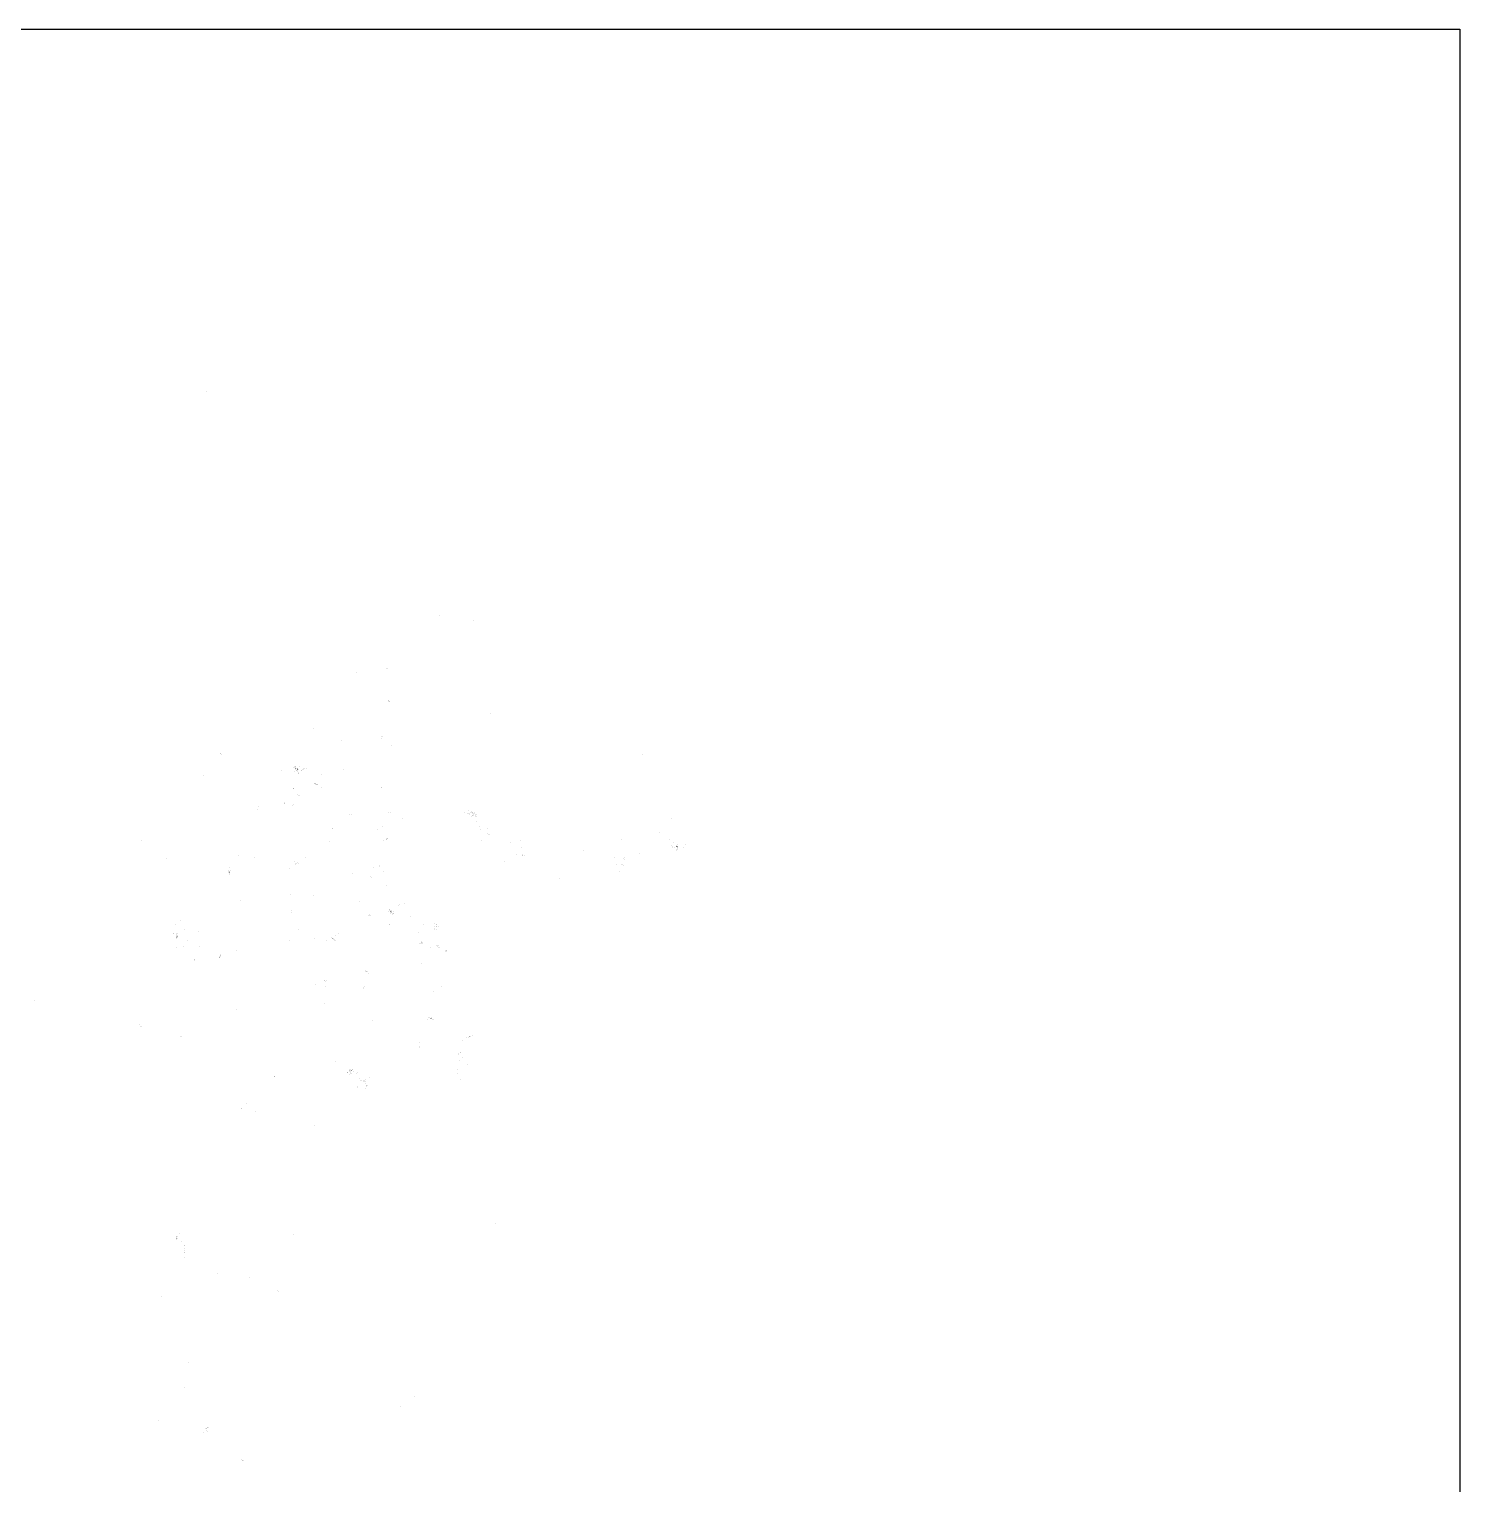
# Model space of a CAD drawing. Header units: millimetres. Extents: x -17065105 to 17100207, y -8720517 to 8710765.
# Drawn here: x 8531622 to 17100207, y 116 to 8710765 of the extents above; entities that cross this region are included whole.
import ezdxf

# ---------------------------------------------------------------- set-up
doc = ezdxf.new("R2010")
doc.units = ezdxf.units.MM
doc.header["$PDMODE"] = 33
doc.header["$PDSIZE"] = -1
doc.layers.add('2020', color=6, linetype='Continuous')
doc.layers.add('ImageBW', color=255, linetype='Continuous')
picture_1 = doc.add_image_def('image1.jpg', size_in_pixel=(2058, 1050))

msp = doc.modelspace()

# ---------------------------------------------------------------- linework, layer by layer
at = {"layer": '2020'}
for p in [(9594731, 6539512), (10987082, 5201974), (11192580, 5168127), (11192580, 5168127), (11192580, 5168127), (10672843, 4882352), (10677735, 4881563), (10677735, 4881563), (10677735, 4881563), (10491843, 4857767), (10682564, 4690122), (10684591, 4688146), (10684591, 4688146), (10684591, 4688146), (10684591, 4688146), (10684591, 4688146), (10686886, 4687733), (10686930, 4687692), (10686930, 4687692), (10690173, 4685875), (10692922, 4683529), (10692922, 4683529), (10692922, 4683529), (11293141, 4611795), (11293141, 4611795), (10232817, 4523070), (10232817, 4523070), (10233274, 4522241), (10402001, 4450059), (10642760, 4474075), (10642760, 4474075), (10642760, 4474075), (10642760, 4474075), (10642760, 4474075), (10642760, 4474075), (10642760, 4474075), (10643056, 4462296), (10645926, 4473157), (10645926, 4473157), (10645926, 4473157), (10645926, 4473157), (10645926, 4473157), (10645926, 4473157), (10645926, 4473157), (10645926, 4473157), (10645926, 4473157), (10645926, 4473157), (10645926, 4473157), (10645926, 4473157), (10645926, 4473157), (10645926, 4473157), (10645926, 4473157), (10645926, 4473157), (10645926, 4473157), (10645926, 4473157), (10645926, 4473157), (10645926, 4473157), (10645926, 4473157), (10645926, 4473157), (10645926, 4473157), (10645926, 4473157), (10645926, 4473157), (10645926, 4473157), (10645926, 4473157), (10645926, 4473157), (10645926, 4473157), (10645926, 4473157), (10645926, 4473157), (10645926, 4473157), (10645926, 4473157), (10645926, 4473157), (10645926, 4473157), (10645926, 4473157), (10645926, 4473157), (10645926, 4473157), (10645926, 4473157), (10645926, 4473157), (10645926, 4473157), (10645926, 4473157), (10645926, 4473157), (10645926, 4473157), (10645926, 4473157), (10645926, 4473157), (10645926, 4473157), (10645926, 4473157), (10645926, 4473157), (10645926, 4473157), (10645926, 4473157), (10645926, 4473157), (10645926, 4473157), (10645926, 4473157), (10645926, 4473157), (10645926, 4473157), (10645926, 4473157), (10645926, 4473157), (10645926, 4473157), (10645926, 4473157), (10645926, 4473157), (10645926, 4473157), (10645926, 4473157), (10645926, 4473157), (10645926, 4473157), (10645926, 4473157), (10645926, 4473157), (10645926, 4473157), (10645926, 4473157), (9679624, 4375576), (9680110, 4371382), (9681721, 4369877), (10704534, 4420496), (10704534, 4420496), (12202186, 4369899), (10042584, 4273246), (10042584, 4273246), (10042584, 4273246), (10117266, 4292455), (10117266, 4292455), (10121317, 4295471), (10121317, 4295471), (10121317, 4295471), (10121317, 4295471), (10123697, 4289120), (10123697, 4289120), (10124287, 4275087), (10125198, 4284402), (10126220, 4293551), (10126233, 4293579), (10126233, 4293579), (10127035, 4292435), (10128114, 4280715), (10128114, 4280715), (10128114, 4280715), (10128114, 4280715), (10128114, 4280715), (10128114, 4280715), (10128114, 4280715), (10128114, 4280715), (10128114, 4280715), (10128114, 4280715), (10128114, 4280715), (10128114, 4280715), (10128114, 4280715), (10128114, 4280715), (10128114, 4280715), (10128114, 4280715), (10128114, 4280715), (10128114, 4280715), (10128114, 4280715), (10128114, 4280715), (10128114, 4280715), (10128114, 4280715), (10128114, 4280715), (10128114, 4280715), (10128226, 4282638), (10128703, 4285050), (10129577, 4285083), (10129577, 4285083), (10130019, 4296632), (10130296, 4270951), (10131621, 4274483), (10131783, 4270888), (10132452, 4281066), (10136262, 4281102), (10136262, 4281102), (10136262, 4281102), (10136462, 4275650), (10136462, 4275650), (10136462, 4275650), (10136462, 4275650), (10136462, 4275650), (10136462, 4275650), (10136462, 4275650), (10136462, 4275650), (10136462, 4275650), (10136462, 4275650), (10136462, 4275650), (10136488, 4275619), (10136488, 4275619), (10136488, 4275619), (10136488, 4275619), (10136488, 4275619), (10136488, 4275619), (10136665, 4276925), (10137049, 4275957), (10137049, 4275957), (10137049, 4275957), (10137049, 4275957), (10137049, 4275957), (10137049, 4275957), (10137049, 4275957), (10137049, 4275957), (10137049, 4275957), (10137049, 4275957), (10137049, 4275957), (10137049, 4275957), (10137049, 4275957), (10137049, 4275957), (10137049, 4275957), (10137049, 4275957), (10137049, 4275957), (10137049, 4275957), (10137049, 4275957), (10137049, 4275957), (10137049, 4275957), (10137049, 4275957), (10137049, 4275957), (10137049, 4275957), (10137049, 4275957), (10137049, 4275957), (10137049, 4275957), (10137049, 4275957), (10137049, 4275957), (10137049, 4275957), (10137049, 4275957), (10137049, 4275957), (10137049, 4275957), (10137049, 4275957), (10137049, 4275957), (10137049, 4275957), (10137049, 4275957), (10137049, 4275957), (10137049, 4275957), (10137049, 4275957), (10137049, 4275957), (10137049, 4275957), (10137049, 4275957), (10137049, 4275957), (10137049, 4275957), (10137049, 4275957), (10137049, 4275957), (10137049, 4275957), (10137049, 4275957), (10137049, 4275957), (10137049, 4275957), (10137109, 4282637), (10137564, 4277417), (10137564, 4277417), (10137564, 4277417), (10137564, 4277417), (10137564, 4277417), (10137564, 4277417), (10137564, 4277417), (10137564, 4277417), (10137564, 4277417), (10137564, 4277417), (10137564, 4277417), (10137564, 4277417), (10137564, 4277417), (10137564, 4277417), (10137564, 4277417), (10137564, 4277417), (10137564, 4277417), (10137564, 4277417), (10137564, 4277417), (10137564, 4277417), (10137564, 4277417), (10137564, 4277417), (10137564, 4277417), (10137564, 4277417), (10137564, 4277417), (10137564, 4277417), (10137564, 4277417), (10137564, 4277417), (10137564, 4277417), (10137564, 4277417), (10137564, 4277417), (10137564, 4277417), (10137564, 4277417), (10137564, 4277417), (10137564, 4277417), (10137564, 4277417), (10137564, 4277417), (10137564, 4277417), (10137564, 4277417), (10137564, 4277417), (10137564, 4277417), (10137564, 4277417), (10137564, 4277417), (10137564, 4277417), (10137564, 4277417), (10137564, 4277417), (10137564, 4277417), (10137564, 4277417), (10137564, 4277417), (10137564, 4277417), (10137564, 4277417), (10137564, 4277417), (10137564, 4277417), (10137564, 4277417), (10137564, 4277417), (10137564, 4277417), (10137564, 4277417), (10137564, 4277417), (10137564, 4277417), (10137564, 4277417), (10137564, 4277417), (10137564, 4277417), (10137564, 4277417), (10137564, 4277417), (10137564, 4277417), (10137564, 4277417), (10137564, 4277417), (10137564, 4277417), (10137564, 4277417), (10137564, 4277417), (10137653, 4275593), (10137653, 4275593), (10137653, 4275593), (10137653, 4275593), (10137653, 4275593), (10137653, 4275593), (10137653, 4275593), (10137653, 4275593), (10137653, 4275593), (10137653, 4275593), (10137653, 4275593), (10137653, 4275593), (10137653, 4275593), (10137653, 4275593), (10137653, 4275593), (10137653, 4275593), (10137653, 4275593), (10137653, 4275593), (10137653, 4275593), (10137653, 4275593), (10137653, 4275593), (10137653, 4275593), (10137653, 4275593), (10137653, 4275593), (10137653, 4275593), (10137653, 4275593), (10137653, 4275593), (10137653, 4275593), (10137653, 4275593), (10137653, 4275593), (10137653, 4275593), (10137653, 4275593), (10137653, 4275593), (10137653, 4275593), (10137653, 4275593), (10137653, 4275593), (10137653, 4275593), (10137653, 4275593), (10137653, 4275593), (10137653, 4275593), (10137653, 4275593), (10137653, 4275593), (10137653, 4275593), (10137653, 4275593), (10137653, 4275593), (10137653, 4275593), (10137653, 4275593), (10137653, 4275593), (10137653, 4275593), (10137653, 4275593), (10137653, 4275593), (10137653, 4275593), (10137653, 4275593), (10137653, 4275593), (10137653, 4275593), (10137653, 4275593), (10137653, 4275593), (10137653, 4275593), (10137653, 4275593), (10137653, 4275593), (10137653, 4275593), (10137653, 4275593), (10137653, 4275593), (10137653, 4275593), (10137653, 4275593), (10137653, 4275593), (10137653, 4275593), (10137653, 4275593), (10137653, 4275593), (10137653, 4275593), (10137653, 4275593), (10137653, 4275593), (10137653, 4275593), (10137653, 4275593), (10137653, 4275593), (10137653, 4275593), (10137653, 4275593), (10137653, 4275593), (10137653, 4275593), (10137653, 4275593), (10137653, 4275593), (10137653, 4275593), (10137653, 4275593), (10137653, 4275593), (10137653, 4275593), (10137653, 4275593), (10137653, 4275593), (10137653, 4275593), (10137653, 4275593), (10137653, 4275593), (10137653, 4275593), (10137653, 4275593), (10137653, 4275593), (10137653, 4275593), (10137653, 4275593), (10137653, 4275593), (10137653, 4275593), (10137653, 4275593), (10137653, 4275593), (10137653, 4275593), (10137653, 4275593), (10137653, 4275593), (10137653, 4275593), (10137653, 4275593), (10137653, 4275593), (10137653, 4275593), (10137653, 4275593), (10137653, 4275593), (10137653, 4275593), (10137653, 4275593), (10137653, 4275593), (10137653, 4275593), (10137653, 4275593), (10137653, 4275593), (10137653, 4275593), (10137653, 4275593), (10137653, 4275593), (10137653, 4275593), (10137653, 4275593), (10137653, 4275593), (10137653, 4275593), (10137653, 4275593), (10138096, 4277425), (10138096, 4277425), (10139880, 4278847), (10140065, 4282107), (10140100, 4273906), (10140100, 4273906), (10141133, 4268555), (10141398, 4275597), (10142719, 4276627), (10142719, 4276627), (10142719, 4276627), (10150882, 4298333), (10161144, 4274137), (10161144, 4274137), (10164683, 4270764), (10164683, 4270764), (10164683, 4270764), (10167728, 4279302), (10167728, 4279302), (10167728, 4279302), (10173485, 4279055), (10173485, 4279055), (10173485, 4279055), (10173485, 4279055), (10173485, 4279055), (10173485, 4279055), (10173485, 4279055), (10173487, 4279055), (10173487, 4279055), (10173487, 4279055), (10173487, 4279055), (10173487, 4279055), (10173487, 4279055), (10173487, 4279055), (10175384, 4284870), (10183414, 4285201), (10193802, 4283551), (10193802, 4283551), (10416248, 4279555), (9576500, 4239807), (10123857, 4263798), (10142775, 4256845), (10142775, 4256845), (10143643, 4255984), (10143643, 4255984), (10143643, 4255984), (10147978, 4251482), (10147978, 4251482), (10239535, 4191504), (10243732, 4191592), (10243732, 4191592), (10243732, 4191592), (10244106, 4192807), (10245450, 4193022), (10245450, 4193022), (10245450, 4193022), (10245450, 4193022), (10245450, 4193022), (10245450, 4193022), (10245450, 4193022), (10245450, 4193022), (10245450, 4193022), (10245450, 4193022), (10245450, 4193022), (10245450, 4193022), (10245450, 4193022), (10245450, 4193022), (10245450, 4193022), (10245450, 4193022), (10245450, 4193022), (10245450, 4193022), (10246062, 4189599), (10246144, 4193259), (10246144, 4193259), (10246144, 4193259), (10246144, 4193259), (10246144, 4193259), (10246144, 4193259), (10246144, 4193259), (10246144, 4193259), (10246144, 4193259), (10246144, 4193259), (10246144, 4193259), (10246144, 4193259), (10246144, 4193259), (10247161, 4189943), (10247161, 4189943), (10250056, 4186810), (10250749, 4190549), (10257614, 4185238), (10258525, 4184875), (10280952, 4247962), (10113132, 4165996), (10113132, 4165996), (10113132, 4165996), (10113132, 4165996), (10113573, 4162240), (10116225, 4164379), (10116225, 4164379), (10140925, 4129822), (10140925, 4129822), (10143447, 4124232), (10143447, 4124232), (10151870, 4120836), (10280141, 4168896), (10641124, 4171924), (10641124, 4171924), (10643382, 4167761), (10643382, 4167761), (10643382, 4167761), (10643382, 4167761), (10643382, 4167761), (10643382, 4167761), (10643382, 4167761), (10643382, 4167761), (10643382, 4167761), (10643382, 4167761), (10643382, 4167761), (10643382, 4167761), (10643382, 4167761), (10643382, 4167761), (10643382, 4167761), (10643382, 4167761), (10643382, 4167761), (10643382, 4167761), (10643382, 4167761), (10643382, 4167761), (10643382, 4167761), (10643382, 4167761), (10643382, 4167761), (10643382, 4167761), (10643382, 4167761), (10643382, 4167761), (10644960, 4168497), (10644960, 4168497), (10644960, 4168497), (9900381, 4040080), (9900381, 4040080), (9902962, 4053103), (9902962, 4053103), (9902962, 4053103), (9902962, 4053103), (10059562, 4078975), (10060363, 4076023), (10060805, 4075308), (10063026, 4074168), (10063026, 4074168), (10063026, 4074168), (10063026, 4074168), (10063026, 4074168), (10063026, 4074168), (10063026, 4074168), (10063026, 4074168), (10063026, 4074168), (10063026, 4074168), (10063026, 4074168), (10063026, 4074168), (10063026, 4074168), (10063026, 4074168), (10063026, 4074168), (10063026, 4074168), (10063026, 4074168), (10063026, 4074168), (10063026, 4074168), (10063026, 4074168), (10063026, 4074168), (10108647, 4063015), (10113756, 4065527), (10451478, 4009831), (10451478, 4009831), (10451478, 4009831), (10460299, 4008211), (10460299, 4008211), (10460299, 4008211), (10681379, 4022245), (10681379, 4022245), (10681379, 4022245), (10695768, 4019014), (11137119, 4018965), (11158705, 4012509), (11158705, 4012509), (11158705, 4012509), (11158705, 4012509), (11158705, 4012509), (11161714, 4011623), (11164945, 4031298), (11164945, 4031298), (11169041, 4015821), (11169520, 4010336), (11175617, 4020062), (11180715, 4017305), (11180715, 4017305), (11183939, 4026110), (11183939, 4026110), (11183939, 4026110), (11183939, 4026110), (11183939, 4026110), (11183939, 4026110), (11183939, 4026110), (11183939, 4026110), (11186220, 4022029), (11186220, 4022029), (11186220, 4022029), (11186220, 4022029), (11186220, 4022029), (11186220, 4022029), (11186220, 4022029), (11186220, 4022029), (11186220, 4022029), (11186220, 4022029), (11186220, 4022029), (11186220, 4022029), (11186220, 4022029), (11186220, 4022029), (11186220, 4022029), (11186220, 4022029), (11186220, 4022029), (11186220, 4022029), (11186220, 4022029), (11186220, 4022029), (11186220, 4022029), (11186220, 4022029), (11186220, 4022029), (11186220, 4022029), (11186220, 4022029), (11186220, 4022029), (11186220, 4022029), (11186220, 4022029), (11186220, 4022029), (11186220, 4022029), (11186220, 4022029), (11186220, 4022029), (11186220, 4022029), (11186220, 4022029), (11186220, 4022029), (11186220, 4022029), (11186220, 4022029), (11186220, 4022029), (11186220, 4022029), (11186220, 4022029), (11186220, 4022029), (11186220, 4022029), (11186220, 4022029), (11186220, 4022029), (11186220, 4022029), (11186220, 4022029), (11186220, 4022029), (11186220, 4022029), (11187231, 4018872), (11187231, 4018872), (11187981, 4016608), (11187981, 4016608), (11187981, 4016608), (11187981, 4016608), (11188004, 4016597), (11188004, 4016597), (11188004, 4016597), (11188004, 4016597), (11188004, 4016597), (11188004, 4016597), (11188004, 4016597), (11188004, 4016597), (11188004, 4016597), (11188004, 4016597), (11188004, 4016597), (11188004, 4016597), (11188004, 4016597), (11188004, 4016597), (11188004, 4016597), (11188004, 4016597), (11188004, 4016597), (11188004, 4016597), (11190239, 4014573), (11192606, 4007920), (11197415, 4011336), (11197415, 4011336), (11199043, 4019041), (11206067, 4008703), (11206067, 4008703), (11206067, 4008703), (11208677, 4008124), (10347013, 3926355), (10347013, 3926355), (10347013, 3926355), (10347013, 3926355), (10347013, 3926355), (10347013, 3926355), (10347013, 3926355), (10347013, 3926355), (10347013, 3926355), (10347013, 3926355), (10347013, 3926355), (10347013, 3926355), (10347013, 3926355), (10347013, 3926355), (10347013, 3926355), (10347013, 3926355), (10347013, 3926355), (10347013, 3926355), (10347013, 3926355), (10347013, 3926355), (10347013, 3926355), (10347426, 3924753), (10646858, 3937258), (10769118, 3982982), (11182761, 3996291), (11182761, 3996291), (11189794, 4003683), (11189947, 4000713), (11192348, 4004358), (11203179, 3997307), (11204882, 4004388), (11208730, 3965463), (11209345, 3998335), (11209345, 3998335), (11209345, 3998335), (11209345, 3998335), (11209345, 3998335), (11209345, 3998335), (11209345, 3998335), (11209345, 3998335), (11209345, 3998335), (11209345, 3998335), (11209345, 3998335), (11209345, 3998335), (11209345, 3998335), (11209345, 3998335), (11209345, 3998335), (11209345, 3998335), (11209345, 3998335), (11209345, 3998335), (11209345, 3998335), (11209345, 3998335), (11209345, 3998335), (11209345, 3998335), (11226822, 3937323), (11276923, 3921362), (12381077, 3982932), (9204305, 3854466), (10332513, 3844431), (10332513, 3844431), (10616832, 3918358), (10655096, 3854021), (10669778, 3860456), (10672716, 3861509), (10672716, 3861509), (10674531, 3861000), (10678211, 3865536), (10680186, 3863616), (10680186, 3863616), (10680186, 3863616), (10680186, 3863616), (11232743, 3918467), (11239266, 3849648), (11278722, 3893484), (11281582, 3890321), (11288109, 3887167), (11413039, 3837709), (11472440, 3855389), (12078556, 3861113), (12306543, 3898342), (12366567, 3861200), (12391661, 3842015), (12391661, 3842015), (12391661, 3842015), (9783780, 3762924), (9882637, 3750488), (10188839, 3747756), (10188839, 3747756), (10188839, 3747756), (10188839, 3747756), (10188839, 3747756), (10188839, 3747756), (10188839, 3747756), (10188839, 3747756), (10188839, 3747756), (11450719, 3766768), (11483413, 3809369), (11485065, 3761560), (11485997, 3769645), (11488595, 3762509), (11497353, 3761002), (11854057, 3790298), (12039584, 3750539), (12089795, 3745634), (12098200, 3748308), (12184542, 3776864), (12376854, 3821542), (12384135, 3816496), (12384211, 3812334), (12385279, 3813412), (12394240, 3810206), (12405976, 3818192), (12405976, 3818192), (12405976, 3818192), (12405976, 3818192), (12405976, 3818192), (12405976, 3818192), (12405976, 3818192), (12405976, 3818192), (12405976, 3818192), (12405976, 3818192), (12405976, 3818192), (12405976, 3818192), (12405976, 3818192), (12405976, 3818192), (12405976, 3818192), (12405976, 3818192), (12405976, 3818192), (12405976, 3818192), (12405976, 3818192), (12405976, 3818192), (12405976, 3818192), (12405976, 3818192), (12407267, 3793547), (12407267, 3793547), (12408688, 3814558), (12408865, 3818489), (12409119, 3814865), (12409293, 3800868), (12409963, 3818876), (12409963, 3818876), (12409963, 3818876), (12409963, 3818876), (12409963, 3818876), (12409963, 3818876), (12409963, 3818876), (12409963, 3818876), (12409963, 3818876), (12409963, 3818876), (12409963, 3818876), (12409963, 3818876), (12409963, 3818876), (12409963, 3818876), (12409963, 3818876), (12409963, 3818876), (12409963, 3818876), (12409963, 3818876), (12409963, 3818876), (12409963, 3818876), (12409963, 3818876), (12409963, 3818876), (12409963, 3818876), (12409963, 3818876), (12409963, 3818876), (12409963, 3818876), (12409963, 3818876), (12409963, 3818876), (12409963, 3818876), (12409963, 3818876), (12409963, 3818876), (12409963, 3818876), (12409963, 3818876), (12409963, 3818876), (12409963, 3818876), (12409963, 3818876), (12410842, 3816529), (12411274, 3824020), (12411688, 3817649), (12411688, 3817649), (12411688, 3817649), (12411688, 3817649), (12411688, 3817649), (12411688, 3817649), (12411688, 3817649), (12412508, 3818066), (12412508, 3818066), (12412508, 3818066), (12412508, 3818066), (12412965, 3818275), (12412965, 3818275), (12412965, 3818275), (12412965, 3818275), (12412965, 3818275), (12412965, 3818275), (12412965, 3818275), (12412965, 3818275), (12412965, 3818275), (12412965, 3818275), (12412965, 3818275), (12412965, 3818275), (12412965, 3818275), (12412965, 3818275), (12412965, 3818275), (12412965, 3818275), (12413063, 3815632), (12413063, 3815632), (12413063, 3815632), (12413063, 3815632), (12413697, 3815271), (12413802, 3818336), (12414426, 3810678), (12414426, 3810678), (12414426, 3810678), (12414426, 3810678), (12414765, 3827860), (12415229, 3801112), (12416467, 3806616), (12416467, 3806616), (12416467, 3806616), (12416668, 3806593), (12416668, 3806593), (12416668, 3806593), (12416875, 3810587), (12450094, 3809772), (12463276, 3826423), (9351650, 3743318), (9725089, 3672682), (9725397, 3660558), (9725397, 3660558), (9725397, 3660558), (9725397, 3660558), (9725397, 3660558), (9725397, 3660558), (9725397, 3660558), (9726599, 3669268), (9726599, 3669268), (9726599, 3669268), (9728870, 3664091), (9728870, 3664091), (9728870, 3664091), (9728870, 3664091), (9730386, 3663263), (9730386, 3663263), (9730386, 3663263), (9730386, 3663263), (9730386, 3663263), (9730386, 3663263), (9730386, 3663263), (9730386, 3663263), (9730386, 3663263), (9730386, 3663263), (9730386, 3663263), (9730386, 3663263), (9730386, 3663263), (9730386, 3663263), (9730386, 3663263), (9730386, 3663263), (9730386, 3663263), (9730386, 3663263), (9730386, 3663263), (9730505, 3659602), (9730505, 3659602), (9730505, 3659602), (9730505, 3659602), (9730505, 3659602), (9731508, 3663983), (9732068, 3663791), (9732258, 3665877), (9732698, 3662943), (9732698, 3662943), (9732698, 3662943), (9732698, 3662943), (9732698, 3662943), (9732698, 3662943), (9732698, 3662943), (9732698, 3662943), (9732698, 3662943), (9732924, 3690235), (9733324, 3662940), (9733324, 3662940), (9733324, 3662940), (9733324, 3662940), (9736416, 3672268), (10090778, 3684311), (10090778, 3684311), (10090778, 3684311), (10090778, 3684311), (10090778, 3684311), (10090778, 3684311), (10118093, 3724821), (10118093, 3724821), (10124503, 3709112), (10124503, 3709112), (10124503, 3709112), (10124503, 3709112), (10124503, 3709112), (10124503, 3709112), (10124503, 3709112), (10124503, 3709112), (10129038, 3716096), (10135812, 3715324), (10135812, 3715324), (10135812, 3715324), (10135812, 3715324), (10135812, 3715324), (10135812, 3715324), (10135812, 3715324), (10135812, 3715324), (10135812, 3715324), (10135812, 3715324), (10135812, 3715324), (10135812, 3715324), (10135812, 3715324), (10138190, 3718715), (10138190, 3718715), (10143494, 3713497), (10596070, 3691577), (10632543, 3699682), (10632625, 3700818), (10652007, 3667105), (10652007, 3667105), (11380392, 3724881), (12050936, 3710142), (12064950, 3668471), (12081891, 3711103), (12084785, 3707746), (12084785, 3707746), (12084785, 3707746), (12084785, 3707746), (12084785, 3707746), (12084785, 3707746), (12084785, 3707746), (12084785, 3707746), (12084785, 3707746), (12084785, 3707746), (12084785, 3707746), (12084785, 3707746), (12089050, 3699904), (12098372, 3737268), (9730296, 3651191), (9730296, 3651191), (9733432, 3656063), (9733432, 3656063), (9733432, 3656063), (10468628, 3654890), (10468628, 3654890), (10468628, 3654890), (10468628, 3654890), (10468628, 3654890), (10468628, 3654890), (10468628, 3654890), (10468628, 3654890), (10578970, 3634944), (10578970, 3634944), (10583172, 3629768), (10674136, 3582247), (11706736, 3622906), (11706736, 3622906), (11706736, 3622906), (11706736, 3622906), (11706736, 3622906), (9797389, 3495746), (10099732, 3526949), (10099732, 3526949), (10099732, 3526949), (10235800, 3525554), (10510408, 3488075), (10101344, 3431796), (10101627, 3422656), (10566994, 3401097), (10568739, 3408657), (10568763, 3408696), (10568763, 3408696), (10568763, 3408696), (10571722, 3404895), (10571722, 3404895), (10571722, 3404895), (10571722, 3404895), (10571722, 3404895), (10571722, 3404895), (10571722, 3404895), (10571722, 3404895), (10574784, 3400776), (10574784, 3400776), (10684762, 3427890), (10684762, 3427890), (10684762, 3427890), (10688478, 3437205), (10688478, 3437205), (10689340, 3433517), (10691532, 3438271), (10696076, 3424645), (10696216, 3422754), (10696425, 3417044), (10696425, 3417044), (10696768, 3428039), (10697266, 3428662), (10697266, 3428662), (10697266, 3428662), (10697266, 3428662), (10697266, 3428662), (10697266, 3428662), (10697266, 3428662), (10697266, 3428662), (10697266, 3428662), (10697266, 3428662), (10697266, 3428662), (10697266, 3428662), (10697266, 3428662), (10697266, 3428662), (10697266, 3428662), (10697266, 3428662), (10697266, 3428662), (10697266, 3428662), (10697266, 3428662), (10697947, 3432392), (10698164, 3428167), (10698164, 3428167), (10698164, 3428167), (10698164, 3428167), (10698164, 3428167), (10698164, 3428167), (10698164, 3428167), (10698164, 3428167), (10698164, 3428167), (10698164, 3428167), (10698164, 3428167), (10698164, 3428167), (10698164, 3428167), (10698164, 3428167), (10698164, 3428167), (10698164, 3428167), (10698164, 3428167), (10698164, 3428167), (10698991, 3424905), (10699256, 3433209), (10699344, 3426475), (10699344, 3426475), (10699344, 3426475), (10699344, 3426475), (10699344, 3426475), (10699344, 3426475), (10699344, 3426475), (10699344, 3426475), (10699344, 3426475), (10699344, 3426475), (10699344, 3426475), (10699344, 3426475), (10699344, 3426475), (10699344, 3426475), (10699344, 3426475), (10699344, 3426475), (10699344, 3426475), (10699344, 3426475), (10699344, 3426475), (10699344, 3426475), (10699344, 3426475), (10699344, 3426475), (10699344, 3426475), (10699344, 3426475), (10699344, 3426475), (10699344, 3426475), (10699344, 3426475), (10699344, 3426475), (10699344, 3426475), (10699344, 3426475), (10699344, 3426475), (10699344, 3426475), (10699344, 3426475), (10699344, 3426475), (10699344, 3426475), (10699344, 3426475), (10699344, 3426475), (10699344, 3426475), (10699344, 3426475), (10699344, 3426475), (10699344, 3426475), (10699344, 3426475), (10699344, 3426475), (10699344, 3426475), (10699344, 3426475), (10699344, 3426475), (10699344, 3426475), (10699344, 3426475), (10699344, 3426475), (10699344, 3426475), (10699344, 3426475), (10699344, 3426475), (10699344, 3426475), (10699344, 3426475), (10699344, 3426475), (10699344, 3426475), (10699344, 3426475), (10699344, 3426475), (10699344, 3426475), (10699344, 3426475), (10699344, 3426475), (10699344, 3426475), (10699344, 3426475), (10699344, 3426475), (10699344, 3426475), (10699344, 3426475), (10699344, 3426475), (10699344, 3426475), (10699344, 3426475), (10699344, 3426475), (10699344, 3426475), (10699344, 3426475), (10699344, 3426475), (10699344, 3426475), (10699344, 3426475), (10699344, 3426475), (10699344, 3426475), (10699344, 3426475), (10699344, 3426475), (10699344, 3426475), (10699344, 3426475), (10699344, 3426475), (10699344, 3426475), (10699344, 3426475), (10699344, 3426475), (10699344, 3426475), (10699344, 3426475), (10699344, 3426475), (10699344, 3426475), (10699344, 3426475), (10699344, 3426475), (10699344, 3426475), (10700425, 3426793), (10700959, 3420669), (10700959, 3420669), (10701061, 3421121), (10703082, 3421654), (10705150, 3414944), (10705150, 3414944), (10706465, 3412125), (10706465, 3412125), (10711430, 3427492), (10711656, 3416933), (10711656, 3416933), (10711656, 3416933), (10716333, 3415886), (10744453, 3463943), (10748772, 3466696), (10782064, 3473193), (10782064, 3473193), (10816229, 3397733), (10816229, 3397733), (9408210, 3351806), (9435692, 3372050), (9462022, 3318605), (9545296, 3310527), (9545296, 3310527), (9545296, 3310527), (10142884, 3317654), (10142884, 3317654), (10689712, 3348302), (10689712, 3348302), (10689712, 3348302), (10689712, 3348302), (10689731, 3351390), (10690689, 3351668), (10690689, 3351668), (10890701, 3347461), (10891680, 3346640), (10891680, 3346640), (10891680, 3346640), (10957574, 3336879), (10957938, 3318509), (10959824, 3323812), (10961474, 3356875), (10961474, 3356875), (10961474, 3356875), (10961474, 3356875), (10961474, 3356875), (10969943, 3347546), (10970479, 3339088), (10971449, 3338868), (10972542, 3339408), (10972542, 3339408), (10972542, 3339408), (10972542, 3339408), (10972542, 3339408), (10972542, 3339408), (10972542, 3339408), (10972542, 3339408), (10972542, 3339408), (10972542, 3339408), (10972542, 3339408), (10972542, 3339408), (10972542, 3339408), (10972542, 3339408), (10972542, 3339408), (10972542, 3339408), (10972542, 3339408), (10972542, 3339408), (10972542, 3339408), (10972542, 3339408), (10972542, 3339408), (10972542, 3339408), (10972542, 3339408), (10972542, 3339408), (10972542, 3339408), (10972542, 3339408), (10972542, 3339408), (10972542, 3339408), (10972542, 3339408), (10972542, 3339408), (10972542, 3339408), (10972542, 3339408), (10972542, 3339408), (10972542, 3339408), (10972542, 3339408), (10972542, 3339408), (10972542, 3339408), (10972542, 3339408), (10972542, 3339408), (10972542, 3339408), (10972542, 3339408), (10972542, 3339408), (10972542, 3339408), (10972542, 3339408), (10972542, 3339408), (10972542, 3339408), (10972542, 3339408), (10972542, 3339408), (10972542, 3339408), (10972542, 3339408), (10972542, 3339408), (10972542, 3339408), (10972542, 3339408), (10972542, 3339408), (10972542, 3339408), (10972542, 3339408), (10972542, 3339408), (10972542, 3339408), (10972542, 3339408), (10972542, 3339408), (10972542, 3339408), (10972542, 3339408), (10972542, 3339408), (10972542, 3339408), (10972542, 3339408), (10972542, 3339408), (10972542, 3339408), (10972542, 3339408), (10972542, 3339408), (10972542, 3339408), (10972542, 3339408), (10972542, 3339408), (10972542, 3339408), (10972542, 3339408), (10972542, 3339408), (10972542, 3339408), (10972542, 3339408), (10972542, 3339408), (10972542, 3339408), (10972542, 3339408), (10972542, 3339408), (10972542, 3339408), (10972542, 3339408), (10972542, 3339408), (10972542, 3339408), (10972542, 3339408), (10972542, 3339408), (10972542, 3339408), (10972542, 3339408), (10972542, 3339408), (10972542, 3339408), (10972542, 3339408), (10972988, 3319936), (10972988, 3319936), (10972988, 3319936), (10972988, 3319936), (10972988, 3319936), (10972988, 3319936), (10972988, 3319936), (10972988, 3319936), (10972988, 3319936), (10972988, 3319936), (10972988, 3319936), (10972988, 3319936), (10972988, 3319936), (10972988, 3319936), (10972988, 3319936), (10972988, 3319936), (10972988, 3319936), (10972988, 3319936), (10972988, 3319936), (10972988, 3319936), (10972988, 3319936), (10972988, 3319936), (10972988, 3319936), (10972988, 3319936), (10972988, 3319936), (10972988, 3319936), (10972988, 3319936), (10972988, 3319936), (10972988, 3319936), (10972988, 3319936), (10972988, 3319936), (10972988, 3319936), (10972988, 3319936), (10972988, 3319936), (10972988, 3319936), (10972988, 3319936), (10972988, 3319936), (10972988, 3319936), (10972988, 3319936), (10972988, 3319936), (10972988, 3319936), (10972988, 3319936), (10972988, 3319936), (10972988, 3319936), (10972988, 3319936), (10974081, 3347933), (10974081, 3347933), (10974081, 3347933), (10974081, 3347933), (10974081, 3347933), (10974081, 3347933), (10974081, 3347933), (10974081, 3347933), (10974081, 3347933), (10974081, 3347933), (10974081, 3347933), (10974081, 3347933), (10974081, 3347933), (10974081, 3347933), (10974081, 3347933), (10974081, 3347933), (10974081, 3347933), (10983297, 3338825), (9396252, 3297439), (9398026, 3295807), (9398026, 3295807), (9412324, 3289044), (9412324, 3289044), (9412324, 3289044), (9413077, 3295382), (9413558, 3276856), (9413558, 3276856), (9413558, 3276856), (9413558, 3276856), (9413733, 3272859), (9413733, 3272859), (9413733, 3272859), (9415082, 3279527), (9415518, 3266518), (9415518, 3266518), (9416149, 3282219), (9416149, 3282219), (9416149, 3282219), (9416149, 3282219), (9416149, 3282219), (9416149, 3282219), (9416149, 3282219), (9416154, 3282215), (9416295, 3272290), (9416295, 3272290), (9416295, 3272290), (9416295, 3272290), (9416295, 3272290), (9416540, 3269516), (9416540, 3269516), (9416540, 3269516), (9416540, 3269516), (9416540, 3269516), (9416540, 3269516), (9416540, 3269516), (9417611, 3280410), (9417611, 3280410), (9417611, 3280410), (9417611, 3280410), (9417691, 3278993), (9418232, 3279589), (9418232, 3279589), (9418232, 3279589), (9418232, 3279589), (9418232, 3279589), (9418232, 3279589), (9418232, 3279589), (9418232, 3279589), (9418232, 3279589), (9418232, 3279589), (9418460, 3281402), (9418728, 3278137), (9418728, 3278137), (9418728, 3278137), (9418728, 3278137), (9418728, 3278137), (9418728, 3278137), (9418728, 3278137), (9418728, 3278137), (9418728, 3278137), (9418728, 3278137), (9418728, 3278137), (9418728, 3278137), (9418728, 3278137), (9418728, 3278137), (9418728, 3278137), (9418728, 3278137), (9418728, 3278137), (9418728, 3278137), (9418728, 3278137), (9418728, 3278137), (9418728, 3278137), (9418728, 3278137), (9418728, 3278137), (9418728, 3278137), (9418728, 3278137), (9418728, 3278137), (9418728, 3278137), (9418728, 3278137), (9418728, 3278137), (9418728, 3278137), (9418728, 3278137), (9418728, 3278137), (9418728, 3278137), (9418728, 3278137), (9418728, 3278137), (9418728, 3278137), (9418728, 3278137), (9418728, 3278137), (9418728, 3278137), (9418728, 3278137), (9418728, 3278137), (9418728, 3278137), (9418728, 3278137), (9418728, 3278137), (9418728, 3278137), (9418728, 3278137), (9418728, 3278137), (9418728, 3278137), (9418728, 3278137), (9418728, 3278137), (9418728, 3278137), (9418728, 3278137), (9418728, 3278137), (9418728, 3278137), (9418728, 3278137), (9418728, 3278137), (9418728, 3278137), (9418728, 3278137), (9418728, 3278137), (9418728, 3278137), (9418728, 3278137), (9418728, 3278137), (9418728, 3278137), (9418728, 3278137), (9418728, 3278137), (9418728, 3278137), (9418728, 3278137), (9418728, 3278137), (9418728, 3278137), (9418728, 3278137), (9418728, 3278137), (9418728, 3278137), (9418728, 3278137), (9420408, 3277368), (9421251, 3270888), (9422321, 3296757), (9477545, 3254165), (10090908, 3254524), (10239637, 3262857), (10311504, 3255304), (10344913, 3270366), (10344913, 3270366), (10344913, 3270366), (10344913, 3270366), (10344913, 3270366), (10344913, 3270366), (10344913, 3270366), (10344913, 3270366), (10344913, 3270366), (10344913, 3270366), (10344913, 3270366), (10344913, 3270366), (10344913, 3270366), (10344913, 3270366), (10344913, 3270366), (10344913, 3270366), (10344913, 3270366), (10344913, 3270366), (10344913, 3270366), (10344913, 3270366), (10344913, 3270366), (10347256, 3267583), (10347256, 3267583), (10347256, 3267583), (10347256, 3267583), (10347256, 3267583), (10347256, 3267583), (10347256, 3267583), (10347256, 3267583), (10347256, 3267583), (10347256, 3267583), (10347256, 3267583), (10347256, 3267583), (10347256, 3267583), (10347256, 3267583), (10347256, 3267583), (10347256, 3267583), (10347256, 3267583), (10347256, 3267583), (10347256, 3267583), (10347256, 3267583), (10347256, 3267583), (10347256, 3267583), (10347256, 3267583), (10347256, 3267583), (10347256, 3267583), (10347256, 3267583), (10347256, 3267583), (10347256, 3267583), (10347256, 3267583), (10347256, 3267583), (10347256, 3267583), (10347256, 3267583), (10347256, 3267583), (10347256, 3267583), (10347256, 3267583), (10347256, 3267583), (10347256, 3267583), (10347256, 3267583), (10347256, 3267583), (10347256, 3267583), (10347256, 3267583), (10347256, 3267583), (10347256, 3267583), (10347256, 3267583), (10347256, 3267583), (10347256, 3267583), (10347256, 3267583), (10347256, 3267583), (10347256, 3267583), (10347256, 3267583), (10347256, 3267583), (10347256, 3267583), (10347256, 3267583), (10347256, 3267583), (10347256, 3267583), (10347256, 3267583), (10347256, 3267583), (10347256, 3267583), (10347256, 3267583), (10347256, 3267583), (10347256, 3267583), (10348773, 3265035), (10349653, 3267575), (10354000, 3261861), (10354000, 3261861), (10354000, 3261861), (10354000, 3261861), (10354000, 3261861), (10354000, 3261861), (10354000, 3261861), (10354000, 3261861), (10354000, 3261861), (10354000, 3261861), (10354000, 3261861), (10354000, 3261861), (10354000, 3261861), (10354000, 3261861), (10354000, 3261861), (10354000, 3261861), (10354000, 3261861), (10354000, 3261861), (10354000, 3261861), (10354000, 3261861), (10354000, 3261861), (10354000, 3261861), (10354000, 3261861), (10354901, 3266087), (10359825, 3255513), (10360143, 3261782), (10360143, 3261782), (10364297, 3283752), (10365322, 3256575), (10365322, 3256575), (10365322, 3256575), (10365322, 3256575), (10365322, 3256575), (10365322, 3256575), (10365322, 3256575), (10383697, 3298203), (10383697, 3298203), (10861308, 3301270), (10868962, 3237268), (10876211, 3237227), (10879981, 3234456), (10880228, 3242820), (10882104, 3245287), (10884047, 3240201), (10884047, 3240201), (10884047, 3240201), (10884047, 3240201), (10884047, 3240201), (10888116, 3239847), (10888116, 3239847), (10889929, 3233663), (10889929, 3233663), (10889929, 3233663), (10889929, 3233663), (10889929, 3233663), (10889929, 3233663), (10889929, 3233663), (10889929, 3233663), (10889929, 3233663), (10889929, 3233663), (10889929, 3233663), (10889929, 3233663), (10889929, 3233663), (10889929, 3233663), (10889929, 3233663), (10889929, 3233663), (10889929, 3233663), (10889929, 3233663), (10889929, 3233663), (10889929, 3233663), (10889929, 3233663), (10889929, 3233663), (10889929, 3233663), (10889929, 3233663), (10889929, 3233663), (10889929, 3233663), (10889929, 3233663), (10889929, 3233663), (10889929, 3233663), (10889929, 3233663), (10889929, 3233663), (10889929, 3233663), (10889929, 3233663), (10889929, 3233663), (10889929, 3233663), (10889929, 3233663), (10889929, 3233663), (10889929, 3233663), (10889929, 3233663), (10889929, 3233663), (10889929, 3233663), (10889929, 3233663), (10889929, 3233663), (10889929, 3233663), (10889929, 3233663), (10889929, 3233663), (10889929, 3233663), (10889929, 3233663), (10889929, 3233663), (10889929, 3233663), (10889929, 3233663), (10889929, 3233663), (10889929, 3233663), (10889929, 3233663), (10889929, 3233663), (10889929, 3233663), (10889929, 3233663), (10889929, 3233663), (10889929, 3233663), (10889929, 3233663), (10972775, 3224876), (10979803, 3224499), (9416589, 3214101), (9457670, 3218897), (9519541, 3136975), (9520592, 3141928), (9521704, 3139514), (9521704, 3139514), (9550788, 3218897), (9669370, 3152641), (9669370, 3152641), (9669370, 3152641), (9669370, 3152641), (9669370, 3152641), (9669370, 3152641), (9669370, 3152641), (9669370, 3152641), (9669370, 3152641), (9669370, 3152641), (9669370, 3152641), (9669370, 3152641), (9669370, 3152641), (9669370, 3152641), (9669370, 3152641), (9669370, 3152641), (9671081, 3153873), (9671081, 3153873), (9671081, 3153873), (9671081, 3153873), (9671081, 3153873), (9671081, 3153873), (9673286, 3153584), (9673975, 3155989), (9673975, 3155989), (9673975, 3155989), (9673975, 3155989), (9673975, 3155989), (9673975, 3155989), (9673975, 3155989), (9675976, 3170823), (9677356, 3161929), (9677356, 3161929), (9677356, 3161929), (9677356, 3161929), (9677356, 3161929), (9677356, 3161929), (9677356, 3161929), (9677356, 3161929), (9677356, 3161929), (9677356, 3161929), (9677356, 3161929), (9677579, 3163645), (9677579, 3163645), (9677579, 3163645), (9677579, 3163645), (9677579, 3163645), (9677579, 3163645), (9677579, 3163645), (9677579, 3163645), (9677579, 3163645), (9677579, 3163645), (9677579, 3163645), (9677579, 3163645), (9677579, 3163645), (9677579, 3163645), (9679746, 3160680), (9775169, 3194058), (10935185, 3209730), (10976461, 3216242), (10983178, 3220872), (10983178, 3220872), (10985639, 3212716), (10985639, 3212716), (10985639, 3212716), (10985639, 3212716), (10985639, 3212716), (10985639, 3212716), (10985639, 3212716), (10985639, 3212716), (10985639, 3212716), (10987153, 3212523), (10987153, 3212523), (11022364, 3188921), (11026781, 3194596), (11026781, 3194596), (11028521, 3195572), (11028521, 3195572), (11030165, 3190634), (11030771, 3194378), (10547183, 3076694), (10547761, 3068699), (10553510, 3066745), (10553510, 3066745), (10553510, 3066745), (10553510, 3066745), (10554026, 3068197), (10554026, 3068197), (10556260, 3067120), (10561271, 3053759), (10881453, 3113250), (10249260, 2988531), (10300442, 3013580), (10303521, 3015507), (10303521, 3015507), (10303521, 3015507), (10303521, 3015507), (10303521, 3015507), (10303521, 3015507), (10305971, 3007035), (10306249, 2980828), (10306249, 2980828), (10306249, 2980828), (10315323, 3014115), (10315323, 3014115), (10315323, 3014115), (10315323, 3014115), (10534621, 2970023), (10536163, 2967563), (10536163, 2967563), (10536163, 2967563), (10540595, 2977298), (10540595, 2977298), (10540595, 2977298), (10998490, 2978432), (8561926, 2897238), (8561926, 2897238), (8561926, 2897238), (8561926, 2897238), (8561926, 2897238), (10302461, 2877766), (10954715, 2946301), (9772192, 2843267), (10925026, 2792183), (10927062, 2794571), (10934084, 2788049), (10938964, 2787588), (10938964, 2787588), (10938964, 2787588), (10938964, 2787588), (10938964, 2787588), (10938964, 2787588), (10938964, 2787588), (10938964, 2787588), (10938964, 2787588), (10938964, 2787588), (10938964, 2787588), (10938964, 2787588), (10938964, 2787588), (10939832, 2788547), (10939832, 2788547), (10939832, 2788547), (10939832, 2788547), (10939832, 2788547), (10939832, 2788547), (10940476, 2787440), (10942752, 2789937), (9194793, 2748742), (9201177, 2736187), (9204537, 2738730), (9204537, 2738730), (9204537, 2738730), (10585472, 2776710), (10916375, 2779935), (10932949, 2785541), (10932949, 2785541), (10932949, 2785541), (10932949, 2785541), (10932949, 2785541), (10932949, 2785541), (10932949, 2785541), (10937070, 2786895), (10937070, 2786895), (10937070, 2786895), (10937070, 2786895), (10937912, 2785898), (10941278, 2787140), (10946499, 2778938), (10946499, 2778938), (10946499, 2778938), (10952720, 2783114), (9440626, 2677717), (9441668, 2677962), (10867571, 2645219), (10869425, 2614337), (10872227, 2621674), (11124574, 2652807), (11151458, 2672395), (11151458, 2672395), (11151458, 2672395), (11151458, 2672395), (11151914, 2672609), (11151914, 2672609), (11151914, 2672609), (11151914, 2672609), (11163750, 2674986), (11167661, 2678272), (11167661, 2678272), (11167661, 2678272), (11167661, 2678272), (11167661, 2678272), (11167661, 2678272), (11167661, 2678272), (11169791, 2678309), (11169791, 2678309), (11169791, 2678309), (11169791, 2678309), (11169791, 2678309), (11169791, 2678309), (11169791, 2678309), (11169791, 2678309), (11169791, 2678309), (11169791, 2678309), (11169791, 2678309), (11169791, 2678309), (11169791, 2678309), (11169791, 2678309), (11169791, 2678309), (11169791, 2678309), (11169791, 2678309), (11169791, 2678309), (11169791, 2678309), (11169791, 2678309), (11169791, 2678309), (11169791, 2678309), (11169791, 2678309), (11169791, 2678309), (11169791, 2678309), (11169791, 2678309), (11169791, 2678309), (11169791, 2678309), (11169791, 2678309), (11169791, 2678309), (11169791, 2678309), (11169791, 2678309), (11169791, 2678309), (11169791, 2678309), (11169791, 2678309), (11169791, 2678309), (11169791, 2678309), (11169791, 2678309), (11169791, 2678309), (11169791, 2678309), (11169791, 2678309), (11169791, 2678309), (11169791, 2678309), (11169791, 2678309), (11169791, 2678309), (11169791, 2678309), (11169791, 2678309), (11169791, 2678309), (11169791, 2678309), (11169791, 2678309), (11169791, 2678309), (11169791, 2678309), (11169791, 2678309), (11169791, 2678309), (11169791, 2678309), (11169791, 2678309), (11169791, 2678309), (11169791, 2678309), (11169791, 2678309), (11169791, 2678309), (11169791, 2678309), (11169791, 2678309), (11169791, 2678309), (11169791, 2678309), (11169791, 2678309), (11169791, 2678309), (11169791, 2678309), (11169791, 2678309), (11169791, 2678309), (11169791, 2678309), (11169791, 2678309), (11169791, 2678309), (11169791, 2678309), (11169791, 2678309), (11169791, 2678309), (11169791, 2678309), (11169791, 2678309), (11169791, 2678309), (11169791, 2678309), (11169791, 2678309), (11169791, 2678309), (11169791, 2678309), (11169791, 2678309), (11169791, 2678309), (11169791, 2678309), (11169791, 2678309), (11169791, 2678309), (11169791, 2678309), (11169791, 2678309), (11169791, 2678309), (11169791, 2678309), (11169791, 2678309), (11169791, 2678309), (11169791, 2678309), (11169791, 2678309), (11169791, 2678309), (11169791, 2678309), (11170748, 2678915), (11170748, 2678915), (11170748, 2678915), (11172286, 2676598), (11172286, 2676598), (11172286, 2676598), (11185431, 2685466), (10365772, 2527734), (11102134, 2573918), (11102134, 2573918), (11102438, 2574700), (11102438, 2574700), (11111165, 2535490), (11111165, 2535490), (11114137, 2581789), (11114137, 2581789), (11114137, 2581789), (11114137, 2581789), (11114137, 2581789), (11114137, 2581789), (11114137, 2581789), (11114137, 2581789), (11114176, 2582499), (11114176, 2582499), (11128376, 2553955), (10000212, 2439991), (10000711, 2442052), (10000711, 2442052), (10001328, 2440212), (10001385, 2442347), (10001385, 2442347), (10001385, 2442347), (10001385, 2442347), (10438087, 2463043), (10440167, 2460504), (10440167, 2460504), (10441394, 2462596), (10449682, 2473154), (10449682, 2473154), (10449682, 2473154), (10449682, 2473154), (10449682, 2473154), (10449682, 2473154), (10449682, 2473154), (10449682, 2473154), (10449682, 2473154), (10449682, 2473154), (10449682, 2473154), (10449682, 2473154), (10449682, 2473154), (10449682, 2473154), (10449682, 2473154), (10449682, 2473154), (10449682, 2473154), (10449682, 2473154), (10449682, 2473154), (10449682, 2473154), (10449682, 2473154), (10449682, 2473154), (10449682, 2473154), (10449682, 2473154), (10449682, 2473154), (10449682, 2473154), (10449682, 2473154), (10449682, 2473154), (10449682, 2473154), (10449682, 2473154), (10449682, 2473154), (10449682, 2473154), (10449682, 2473154), (10449682, 2473154), (10449682, 2473154), (10449682, 2473154), (10449682, 2473154), (10449682, 2473154), (10450084, 2481994), (10450179, 2473289), (10450689, 2452147), (10450894, 2472296), (10450894, 2472296), (10450894, 2472296), (10450894, 2472296), (10450894, 2472296), (10450894, 2472296), (10450894, 2472296), (10450894, 2472296), (10450894, 2472296), (10450894, 2472296), (10450894, 2472296), (10452216, 2473612), (10452216, 2473612), (10455652, 2481142), (10457730, 2468799), (10457972, 2461028), (10458106, 2475173), (10458106, 2475173), (10458106, 2475173), (10458106, 2475173), (10458821, 2456715), (10460420, 2478256), (10460971, 2473184), (10460971, 2473184), (10460971, 2473184), (10460995, 2473150), (10460995, 2473150), (10460995, 2473150), (10462322, 2473664), (10464526, 2454446), (10464526, 2454446), (10464526, 2454446), (10465205, 2473616), (10465205, 2473616), (10467033, 2480230), (10470949, 2482805), (10477317, 2469665), (10477317, 2469665), (10492368, 2460243), (10497726, 2463677), (11094501, 2459261), (11095308, 2479376), (11157784, 2513294), (11157784, 2513294), (11157784, 2513294), (11157784, 2513294), (11157784, 2513294), (11157784, 2513294), (11157784, 2513294), (11157784, 2513294), (11157784, 2513294), (11157784, 2513294), (11157784, 2513294), (11157784, 2513294), (11157784, 2513294), (11157784, 2513294), (10495839, 2380936), (10495839, 2380936), (10495964, 2374645), (10495964, 2374645), (10495964, 2374645), (10512278, 2429978), (10512278, 2429978), (10512278, 2429978), (10512278, 2429978), (10512278, 2429978), (10512278, 2429978), (10518933, 2414803), (10522982, 2414261), (10522982, 2414261), (10536554, 2412764), (10536554, 2412764), (10536554, 2412764), (10536554, 2412764), (10536951, 2408697), (10536951, 2408697), (10536951, 2408697), (10536951, 2408697), (10540765, 2411424), (10540765, 2411424), (10540765, 2411424), (10540765, 2411424), (10540765, 2411424), (10540765, 2411424), (10541486, 2416952), (10543964, 2409905), (10543964, 2409905), (10543964, 2409905), (10543964, 2409905), (10543964, 2409905), (10543964, 2409905), (10543964, 2409905), (10543964, 2409905), (10543964, 2409905), (10543964, 2409905), (10543964, 2409905), (10543964, 2409905), (10543964, 2409905), (10543964, 2409905), (10543964, 2409905), (10543964, 2409905), (10543964, 2409905), (10543964, 2409905), (10544423, 2395266), (10544423, 2395266), (10544423, 2395266), (10544423, 2395266), (10544423, 2395266), (10544423, 2395266), (10544423, 2395266), (10544423, 2395266), (10544423, 2395266), (10544423, 2395266), (10544423, 2395266), (10544423, 2395266), (10544423, 2395266), (10544423, 2395266), (10544423, 2395266), (10544423, 2395266), (10544423, 2395266), (10544423, 2395266), (10544423, 2395266), (10544423, 2395266), (10544423, 2395266), (10544423, 2395266), (10544423, 2395266), (10544423, 2395266), (10544423, 2395266), (10544423, 2395266), (10544423, 2395266), (10544423, 2395266), (10544423, 2395266), (10544423, 2395266), (10544423, 2395266), (10544423, 2395266), (10544423, 2395266), (10544423, 2395266), (10544423, 2395266), (10544423, 2395266), (10544423, 2395266), (10544423, 2395266), (10544423, 2395266), (10544423, 2395266), (10544423, 2395266), (10544423, 2395266), (10544423, 2395266), (10544423, 2395266), (10544423, 2395266), (10544423, 2395266), (10544423, 2395266), (10544423, 2395266), (10544423, 2395266), (10544423, 2395266), (10544423, 2395266), (10544423, 2395266), (10544423, 2395266), (10544423, 2395266), (10544423, 2395266), (10544423, 2395266), (10544423, 2395266), (10544423, 2395266), (10544423, 2395266), (10544423, 2395266), (10544423, 2395266), (10544423, 2395266), (10544423, 2395266), (10544423, 2395266), (10544423, 2395266), (10544423, 2395266), (10544423, 2395266), (10544423, 2395266), (10544423, 2395266), (10544423, 2395266), (10544423, 2395266), (10544423, 2395266), (10544423, 2395266), (10544423, 2395266), (10544423, 2395266), (10544423, 2395266), (10544423, 2395266), (10544423, 2395266), (10544423, 2395266), (10544423, 2395266), (10544423, 2395266), (10544423, 2395266), (10544423, 2395266), (10544423, 2395266), (10544423, 2395266), (10544423, 2395266), (10544423, 2395266), (10544423, 2395266), (10544423, 2395266), (10544423, 2395266), (10544423, 2395266), (10544423, 2395266), (10544423, 2395266), (10544423, 2395266), (10544423, 2395266), (10544423, 2395266), (10544423, 2395266), (10544423, 2395266), (10544423, 2395266), (10544423, 2395266), (10544423, 2395266), (10544423, 2395266), (10544423, 2395266), (10544423, 2395266), (10544423, 2395266), (10544423, 2395266), (10544423, 2395266), (10544423, 2395266), (10544423, 2395266), (10544423, 2395266), (10544423, 2395266), (10544423, 2395266), (10544423, 2395266), (10544423, 2395266), (10544423, 2395266), (10544423, 2395266), (10544423, 2395266), (10544423, 2395266), (10544423, 2395266), (10544423, 2395266), (10544423, 2395266), (10544423, 2395266), (10544423, 2395266), (10544423, 2395266), (10544423, 2395266), (10544423, 2395266), (10544423, 2395266), (10544423, 2395266), (10544423, 2395266), (10544423, 2395266), (10544423, 2395266), (10544423, 2395266), (10544423, 2395266), (10544423, 2395266), (10544423, 2395266), (10544423, 2395266), (10544423, 2395266), (10544423, 2395266), (10544423, 2395266), (10544423, 2395266), (10544423, 2395266), (10544423, 2395266), (10544423, 2395266), (10544423, 2395266), (10544423, 2395266), (10544423, 2395266), (10544423, 2395266), (10544423, 2395266), (10544423, 2395266), (10544423, 2395266), (10544423, 2395266), (10544423, 2395266), (10544423, 2395266), (10544423, 2395266), (10544423, 2395266), (10544423, 2395266), (10544423, 2395266), (10544423, 2395266), (10544423, 2395266), (10544423, 2395266), (10544423, 2395266), (10544423, 2395266), (10544423, 2395266), (10544423, 2395266), (10546188, 2422719), (10548283, 2368918), (10548283, 2368918), (10550201, 2383995), (10550201, 2383995), (10550201, 2383995), (10550201, 2383995), (10550201, 2383995), (10550201, 2383995), (10550201, 2383995), (10550201, 2383995), (10550201, 2383995), (10550201, 2383995), (10550349, 2383172), (10550349, 2383172), (10550349, 2383172), (10550349, 2383172), (10550349, 2383172), (10550349, 2383172), (10550349, 2383172), (10550349, 2383172), (10550349, 2383172), (10550349, 2383172), (10550349, 2383172), (10550349, 2383172), (10550349, 2383172), (10550349, 2383172), (10550349, 2383172), (10550349, 2383172), (10550349, 2383172), (10550349, 2383172), (10550349, 2383172), (10550349, 2383172), (10550349, 2383172), (10550349, 2383172), (10550349, 2383172), (10550349, 2383172), (10550349, 2383172), (10550349, 2383172), (10550349, 2383172), (10550349, 2383172), (10550349, 2383172), (10550349, 2383172), (10550349, 2383172), (10550349, 2383172), (10550349, 2383172), (10552533, 2379611), (10554648, 2384958), (10554648, 2384958), (10555870, 2386743), (10567664, 2433988), (10567664, 2433988), (11112264, 2420074), (11112264, 2420074), (11112264, 2420074), (9832863, 2275362), (9804220, 2248311), (9804220, 2248311), (9804220, 2248311), (9804220, 2248311), (9804220, 2248311), (9804220, 2248311), (9804220, 2248311), (9804220, 2248311), (9804220, 2248311), (9804220, 2248311), (9804220, 2248311), (9804220, 2248311), (9804220, 2248311), (9804220, 2248311), (9804220, 2248311), (9804220, 2248311), (9804220, 2248311), (9804220, 2248311), (9804220, 2248311), (9804220, 2248311), (9804220, 2248311), (9804220, 2248311), (9804220, 2248311), (9804220, 2248311), (9804220, 2248311), (9804220, 2248311), (9804220, 2248311), (9804220, 2248311), (9804220, 2248311), (9804220, 2248311), (9804220, 2248311), (9804220, 2248311), (9804220, 2248311), (9804220, 2248311), (9804220, 2248311), (9804220, 2248311), (9804220, 2248311), (9804220, 2248311), (9804220, 2248311), (9804220, 2248311), (9804220, 2248311), (9804220, 2248311), (9804220, 2248311), (9804220, 2248311), (9804220, 2248311), (9804220, 2248311), (9804220, 2248311), (9804954, 2249520), (9804954, 2249520), (9804954, 2249520), (9804954, 2249520), (9804954, 2249520), (9804954, 2249520), (9804954, 2249520), (9804954, 2249520), (9804954, 2249520), (9804954, 2249520), (9885514, 2230029), (9885514, 2230029), (9885514, 2230029), (10238377, 2143936), (9414710, 1481874), (9414710, 1481874), (9414710, 1481874), (9414710, 1481874), (9414710, 1481874), (9414710, 1481874), (9414710, 1481874), (9414710, 1481874), (9415134, 1482584), (9415134, 1482584), (9423193, 1483066), (9433964, 1499579), (10114993, 1494649), (11327080, 1557931), (11327080, 1557931), (11327080, 1557931), (11327080, 1557931), (11327080, 1557931), (9411548, 1466124), (9411548, 1466124), (9411548, 1466124), (9412054, 1470584), (9412054, 1470584), (9412054, 1470584), (9412054, 1470584), (9412054, 1470584), (9412054, 1470584), (9412054, 1470584), (9412054, 1470584), (9412054, 1470584), (9412054, 1470584), (9412054, 1470584), (9412054, 1470584), (9412054, 1470584), (9415259, 1471012), (9415259, 1471012), (9415259, 1471012), (9415259, 1471012), (9415259, 1471012), (9415259, 1471012), (9415259, 1471012), (9415259, 1471012), (9415266, 1471261), (9415266, 1471261), (9415266, 1471261), (9415266, 1471261), (9415266, 1471261), (9415266, 1471261), (9415266, 1471261), (9415266, 1471261), (9415266, 1471261), (9415266, 1471261), (9415266, 1471261), (9415266, 1471261), (9415266, 1471261), (9415266, 1471261), (9415266, 1471261), (9415266, 1471261), (9415266, 1471261), (9415266, 1471261), (9415266, 1471261), (9415266, 1471261), (9415266, 1471261), (9415266, 1471261), (9415365, 1468798), (9416355, 1474146), (9417934, 1471921), (9446748, 1452755), (9446748, 1452755), (9460062, 1426690), (9462312, 1408198), (9462312, 1408198), (9462312, 1408198), (9463579, 1395717), (9463579, 1395717), (9463579, 1395717), (9463579, 1395717), (9463579, 1395717), (9463579, 1395717), (9463579, 1395717), (9463579, 1395717), (9463579, 1395717), (9464863, 1429108), (9460143, 1383236), (9462572, 1387835), (9462572, 1387835), (9462572, 1387835), (9464588, 1354691), (9659824, 1259505), (9852445, 1236682), (9852445, 1236682), (9852445, 1236682), (10021902, 1156598), (10021902, 1156598), (10021902, 1156598), (10021902, 1156598), (10021902, 1156598), (10021902, 1156598), (10023266, 1152940), (10023266, 1152940), (10023266, 1152940), (10023266, 1152940), (10023266, 1152940), (10023266, 1152940), (9323128, 1122780), (9483952, 727499), (9483952, 727499), (9483952, 727499), (9483952, 727499), (9483952, 727499), (9483952, 727499), (9463602, 579455), (10842458, 525242), (10842458, 525242), (10758136, 463434), (9309520, 381124), (9578166, 306599), (9586522, 330546), (9586522, 330546), (9586522, 330546), (9586896, 329765), (9593897, 332311), (9594994, 322642), (9594994, 322642), (9595089, 328952), (9597230, 336428), (9599128, 312599), (9599139, 312845), (9599139, 312845), (9601209, 335722), (9601209, 335722), (9601209, 335722), (9601209, 335722), (9601209, 335722), (9601209, 335722), (9601209, 335722), (9601209, 335722), (9601209, 335722), (9601209, 335722), (9601209, 335722), (9601209, 335722), (9601209, 335722), (9601209, 335722), (9601209, 335722), (9601209, 335722), (9604078, 335466), (9805464, 146171), (9805464, 146171), (9807415, 141177), (9807415, 141177), (9807415, 141177), (9807415, 141177), (9807415, 141177), (9807415, 141177), (9807415, 141177), (9807415, 141177), (9807415, 141177), (9807415, 141177), (9807415, 141177), (9807415, 141177), (9807415, 141177), (9807415, 141177), (9807415, 141177), (9807415, 141177), (9807415, 141177), (9807415, 141177), (9807415, 141177), (9807415, 141177), (9807415, 141177), (9807415, 141177), (9807415, 141177), (9807415, 141177), (9807415, 141177), (9807415, 141177), (9807415, 141177), (9807415, 141177), (9807415, 141177), (9807415, 141177), (9807415, 141177), (9807415, 141177), (9807415, 141177), (9807415, 141177), (9807415, 141177), (9807415, 141177), (9807415, 141177), (9807415, 141177), (9807415, 141177), (9807415, 141177), (9807415, 141177), (9807415, 141177), (9807415, 141177), (9807415, 141177), (9807415, 141177), (9807415, 141177), (9807415, 141177), (9807415, 141177), (9807415, 141177), (9807415, 141177), (9807415, 141177), (9807415, 141177), (9807415, 141177), (9807415, 141177), (9807415, 141177), (9807415, 141177), (9807415, 141177), (9807415, 141177), (9807415, 141177), (9807415, 141177), (9807415, 141177), (9807415, 141177), (9807415, 141177), (9807415, 141177), (9807415, 141177), (9807415, 141177), (9807415, 141177), (9807415, 141177), (9807415, 141177), (9807415, 141177), (9807415, 141177), (9807415, 141177), (9807415, 141177), (9807415, 141177), (9807415, 141177), (9807415, 141177), (9807415, 141177), (9807415, 141177), (9807415, 141177), (9807415, 141177), (9807415, 141177), (9807415, 141177), (9807415, 141177), (9807415, 141177), (9807415, 141177), (9810861, 138300), (9810861, 138300), (9810861, 138300), (9810861, 138300), (9810861, 138300), (9810940, 137487), (9810940, 137487), (9810940, 137487), (9810940, 137487), (9810940, 137487), (9810940, 137487), (9810940, 137487), (9810940, 137487), (9810940, 137487), (9810940, 137487), (9810940, 137487), (9810940, 137487), (9810940, 137487), (9810940, 137487), (9810940, 137487), (9810940, 137487), (9810940, 137487), (9817819, 141604)]:
    msp.add_point(p, dxfattribs=at)

# ---------------------------------------------------------------- pictures from other files: only their frames are drawn
at = {"layer": 'ImageBW'}
image = msp.add_image(picture_1, insert=(-17065105, -8720517), size_in_units=(34165312, 17431282), dxfattribs=at)
image.dxf.flags = 7

doc.saveas('drawing.dxf')
